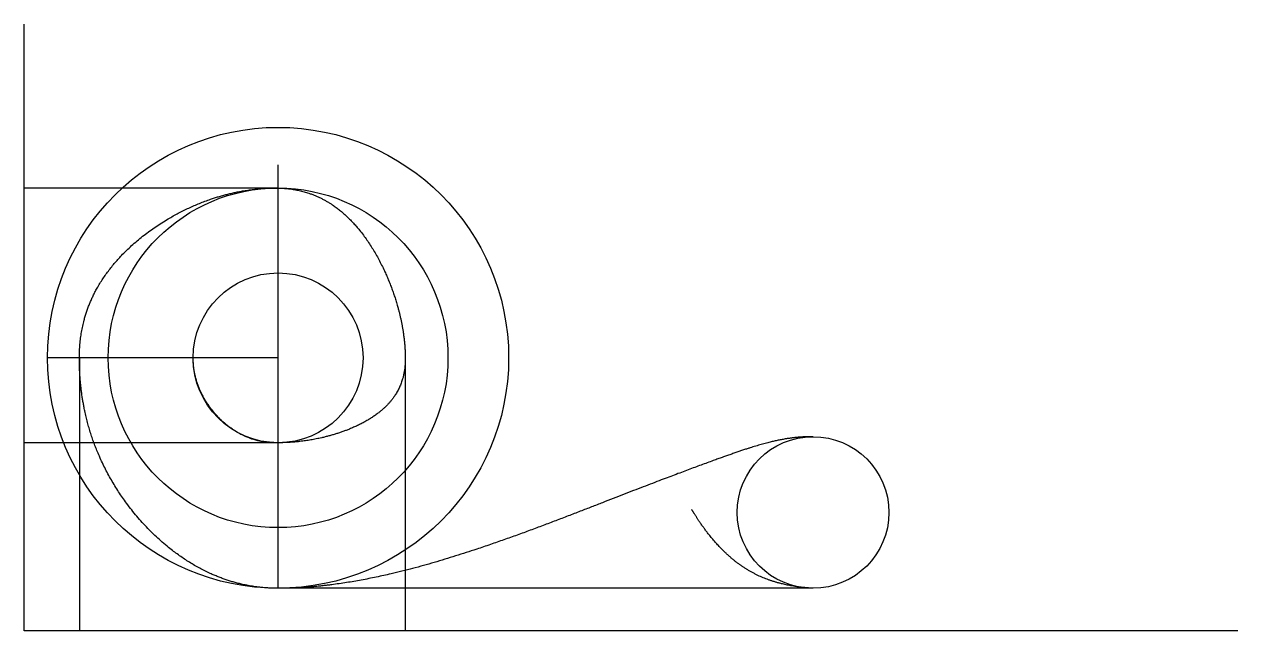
# Model space of a CAD drawing. Header units: millimetres. Extents: x 1 to 11, y -5 to 0.
import ezdxf

# ---------------------------------------------------------------- set-up
doc = ezdxf.new("R2010")
doc.units = ezdxf.units.MM
doc.layers.get('0').update_dxf_attribs({"linetype": 'CONTINUOUS'})

msp = doc.modelspace()

# ---------------------------------------------------------------- linework, layer by layer
for p, q in [((1, -5), (1, 0)), ((3.0916, -2.75), (3.0916, -1.1584)), ((3.0916, -1.35), (1, -1.35)), ((3.0916, -2.75), (1.1916, -2.75)), ((1.454, -2.75), (1.454, -5)), ((3.0916, -4.65), (3.0916, -2.75)), ((4.1399, -2.75), (4.1399, -5)), ((3.0916, -3.45), (1, -3.45)), ((7.5005, -4.65), (3.0916, -4.65)), ((11, -5), (1, -5))]:
    msp.add_line(p, q)
for centre, radius in [((3.0916, -2.75), 1.9), ((3.0916, -2.75), 1.4), ((3.0916, -2.75), 0.7), ((7.5003, -4.025), 0.625)]:
    msp.add_circle(centre, radius)
for points in [[(1.454, -2.75), (1.454, -2.6455), (1.4738, -2.4464), (1.5631, -2.1777), (1.7841, -1.8745), (2.1693, -1.5809), (2.5245, -1.4238), (2.8041, -1.3622), (2.995, -1.3494), (3.0916, -1.35)], [(3.0916, -1.35), (3.1772, -1.3522), (3.3381, -1.3743), (3.5485, -1.4606), (3.7735, -1.6657), (3.9792, -2.0099), (4.0861, -2.3112), (4.129, -2.5338), (4.1393, -2.6786), (4.1399, -2.75)], [(3.0916, -4.65), (2.9842, -4.65), (2.7756, -4.6297), (2.4815, -4.5382), (2.127, -4.3097), (1.76, -3.895), (1.5547, -3.484), (1.4723, -3.1341), (1.454, -2.8813), (1.454, -2.75)], [(3.0916, -3.45), (3.0426, -3.4513), (2.9483, -3.4455), (2.8185, -3.4114), (2.6672, -3.3222), (2.5155, -3.1615), (2.4323, -3.0079), (2.399, -2.8827), (2.3916, -2.795), (2.3916, -2.75)], [(4.1399, -2.75), (4.1405, -2.8129), (4.1284, -2.9296), (4.0701, -3.0779), (3.9237, -3.2284), (3.6705, -3.3569), (3.442, -3.42), (3.2671, -3.4445), (3.1502, -3.45), (3.0916, -3.45)], [(7.5, -3.4), (7.4532, -3.4), (7.3606, -3.4039), (7.2253, -3.4214), (7.0461, -3.4665), (6.7917, -3.555), (6.4713, -3.6723), (6.0537, -3.8299), (5.5349, -4.0358), (4.9404, -4.2623), (4.3073, -4.472), (3.8024, -4.592), (3.4392, -4.6395), (3.206, -4.65), (3.0916, -4.65)], [(7.5005, -4.65), (7.4293, -4.6458), (7.2959, -4.6311), (7.1231, -4.5899), (6.9399, -4.5021), (6.7631, -4.3558), (6.6473, -4.2209), (6.5701, -4.1129), (6.5227, -4.0381), (6.5, -4)]]:
    msp.add_open_spline(points, degree=5)

doc.saveas('drawing.dxf')
